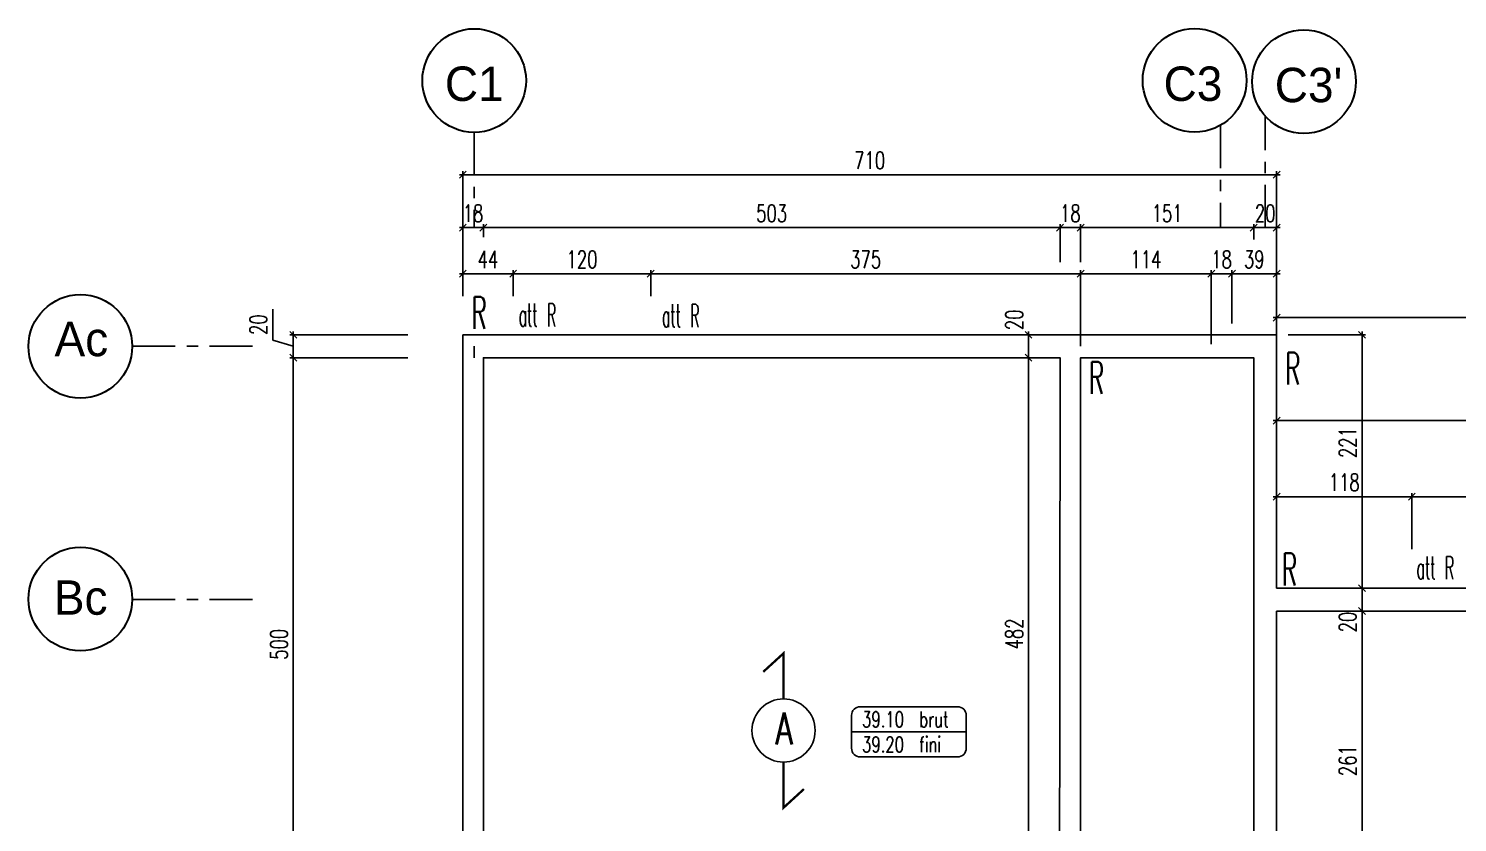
# Model space of a CAD drawing. Extents: x 307 to 786, y -197 to -94.
# Drawn here: x 313.41 to 325.88, y -162.48 to -155.56 of the extents above; entities that cross this region are included whole.
import ezdxf
from ezdxf.enums import TextEntityAlignment as Align

# ---------------------------------------------------------------- set-up
doc = ezdxf.new("R2010")
doc.units = 0
doc.header["$LTSCALE"] = 0.5
doc.header["$MEASUREMENT"] = 0
doc.linetypes.add('AXES2', pattern=[1.125, 0.75, -0.125, 0.125, -0.125])
doc.layers.get('DEFPOINTS').update_dxf_attribs({"linetype": 'CONTINUOUS'})
for name, color, linetype in [('A05-AXES', 13, 'AXES2'), ('A19-COTATIONS', 146, 'CONTINUOUS'), ('AXES', 6, 'AXES2'), ('COTATION', 7, 'CONTINUOUS'), ('HABILLAGE', 7, 'CONTINUOUS'), ('MURS', 3, 'CONTINUOUS'), ('PLANCHER', 7, 'CONTINUOUS'), ('REPERE-RAID', 4, 'CONTINUOUS')]:
    doc.layers.add(name, color=color, linetype=linetype)
doc.styles.add('CGotH', font='GOTHIC.TTF')
doc.styles.add('ROMANS8', font='romans.shx', dxfattribs={"width": 0.7})
doc.styles.get("Standard").update_dxf_attribs({"font": 'txt.shx'})
doc.dimstyles.new('COT50 cm', dxfattribs={"dimtxt": 0.15, "dimasz": 0.06, "dimexe": 0.03, "dimexo": 0.1, "dimgap": 0.05, "dimtad": 1, "dimdec": 0, "dimlfac": 100, "dimzin": 0, "dimdsep": 46, "dimtxsty": 'ROMANS8', "dimblk1": 'OBLIQUE', "dimblk2": 'OBLIQUE', "dimsah": 1, "dimcen": 0.03, "dimdle": 0.03, "dimclrt": 1, "dimadec": 0, "dimazin": 0, "dimtfac": 1, "dimtdec": 0, "dimtmove": 0, "dimatfit": 3, "dimfxl": 1, "dimfxlon": 1, "dimtolj": 1, "dimtzin": 0, "dimlwd": -1, "dimlwe": -1, "dimarcsym": 0})

# ---------------------------------------------------------------- blocks, each defined once
blk = doc.blocks.new('139')
at = {"layer": 'HABILLAGE', "color": 7}
blk.add_line((-0.665, 0), (0.665, 0), dxfattribs=at)
at = {"layer": 'HABILLAGE'}
blk.add_lwpolyline([(-0.565, -0.291), (0.565, -0.291, 0.414214), (0.665, -0.191), (0.665, 0.191, 0.414214), (0.565, 0.291), (-0.565, 0.291, 0.414214), (-0.665, 0.191), (-0.665, -0.191, 0.414214)], format="xyb", close=True, dxfattribs=at)
at = {"layer": 'HABILLAGE', "color": 1, "width": 0.7}
for s, p in [('brut', (0.121, 0.054)), ('fini', (0.121, -0.237))]:
    blk.add_text(s, height=0.18, dxfattribs=at).set_placement(p)
for tag, p in [('NIVBRUT', (-0.543, 0.054)), ('NIVFINI', (-0.543, -0.237))]:
    blk.add_attdef(tag, p, '', height=0.18, dxfattribs=at)
blk = doc.blocks.new('_Oblique')
at = {"layer": 'COTATION', "color": 0, "lineweight": -2}
blk.add_line((-0.5, -0.5), (0.5, 0.5), dxfattribs=at)
blk = doc.blocks.new('*D807')
at = {"layer": 'COTATION', "color": 0, "transparency": 16777216}
for p, q in [((317.17, -157.296), (317.409, -157.296)), ((317.2, -157.596), (317.2, -157.266)), ((317.379, -157.379), (317.379, -157.266))]:
    blk.add_line(p, q, dxfattribs=at)
at = {"layer": 'DEFPOINTS', "color": 0, "transparency": 16777216}
for p in [(317.379, -157.296), (317.379, -157.479), (317.2, -158.231)]:
    blk.add_point(p, dxfattribs=at)
at = {"layer": 'COTATION', "color": 0, "transparency": 16777216, "xscale": 0.06, "yscale": 0.06, "zscale": 0.06, "rotation": 180}
blk.add_blockref('_Oblique', (317.2, -157.296), dxfattribs=at)
at = {"layer": 'COTATION', "color": 0, "transparency": 16777216, "xscale": 0.06, "yscale": 0.06, "zscale": 0.06}
blk.add_blockref('_Oblique', (317.379, -157.296), dxfattribs=at)
at = {"layer": 'COTATION', "color": 1, "transparency": 16777216, "insert": (317.289, -157.171), "char_height": 0.15, "attachment_point": 5, "style": 'ROMANS8'}
blk.add_mtext('\\A1;18', dxfattribs=at)
blk = doc.blocks.new('*D808')
at = {"layer": 'COTATION', "color": 0, "transparency": 16777216}
for p, q in [((317.349, -157.296), (322.44, -157.296)), ((317.379, -157.379), (317.379, -157.266)), ((322.41, -157.596), (322.41, -157.266))]:
    blk.add_line(p, q, dxfattribs=at)
at = {"layer": 'DEFPOINTS', "color": 0, "transparency": 16777216}
for p in [(322.41, -157.296), (317.379, -157.479), (322.41, -158.431)]:
    blk.add_point(p, dxfattribs=at)
at = {"layer": 'COTATION', "color": 0, "transparency": 16777216, "xscale": 0.06, "yscale": 0.06, "zscale": 0.06, "rotation": 180}
blk.add_blockref('_Oblique', (317.379, -157.296), dxfattribs=at)
at = {"layer": 'COTATION', "color": 0, "transparency": 16777216, "xscale": 0.06, "yscale": 0.06, "zscale": 0.06}
blk.add_blockref('_Oblique', (322.41, -157.296), dxfattribs=at)
at = {"layer": 'COTATION', "color": 1, "transparency": 16777216, "insert": (319.894, -157.171), "char_height": 0.15, "attachment_point": 5, "style": 'ROMANS8'}
blk.add_mtext('\\A1;503', dxfattribs=at)
blk = doc.blocks.new('*D809')
at = {"layer": 'COTATION', "color": 0, "transparency": 16777216}
for p, q in [((322.38, -157.296), (322.619, -157.296)), ((322.41, -157.596), (322.41, -157.266)), ((322.589, -157.596), (322.589, -157.266))]:
    blk.add_line(p, q, dxfattribs=at)
at = {"layer": 'DEFPOINTS', "color": 0, "transparency": 16777216}
for p in [(322.589, -157.296), (322.41, -158.431), (322.589, -158.431)]:
    blk.add_point(p, dxfattribs=at)
at = {"layer": 'COTATION', "color": 0, "transparency": 16777216, "xscale": 0.06, "yscale": 0.06, "zscale": 0.06, "rotation": 180}
blk.add_blockref('_Oblique', (322.41, -157.296), dxfattribs=at)
at = {"layer": 'COTATION', "color": 0, "transparency": 16777216, "xscale": 0.06, "yscale": 0.06, "zscale": 0.06}
blk.add_blockref('_Oblique', (322.589, -157.296), dxfattribs=at)
at = {"layer": 'COTATION', "color": 1, "transparency": 16777216, "insert": (322.499, -157.171), "char_height": 0.15, "attachment_point": 5, "style": 'ROMANS8'}
blk.add_mtext('\\A1;18', dxfattribs=at)
blk = doc.blocks.new('*D810')
at = {"layer": 'COTATION', "color": 0, "transparency": 16777216}
for p, q in [((322.559, -157.296), (324.129, -157.296)), ((322.589, -157.596), (322.589, -157.266)), ((324.099, -157.398), (324.099, -157.266))]:
    blk.add_line(p, q, dxfattribs=at)
at = {"layer": 'DEFPOINTS', "color": 0, "transparency": 16777216}
for p in [(324.099, -157.296), (324.099, -157.498), (322.589, -158.431)]:
    blk.add_point(p, dxfattribs=at)
at = {"layer": 'COTATION', "color": 0, "transparency": 16777216, "xscale": 0.06, "yscale": 0.06, "zscale": 0.06, "rotation": 180}
blk.add_blockref('_Oblique', (322.589, -157.296), dxfattribs=at)
at = {"layer": 'COTATION', "color": 0, "transparency": 16777216, "xscale": 0.06, "yscale": 0.06, "zscale": 0.06}
blk.add_blockref('_Oblique', (324.099, -157.296), dxfattribs=at)
at = {"layer": 'COTATION', "color": 1, "transparency": 16777216, "insert": (323.344, -157.171), "char_height": 0.15, "attachment_point": 5, "style": 'ROMANS8'}
blk.add_mtext('\\A1;151', dxfattribs=at)
blk = doc.blocks.new('*D811')
at = {"layer": 'COTATION', "color": 0, "transparency": 16777216}
for p, q in [((324.069, -157.296), (324.329, -157.296)), ((324.099, -157.398), (324.099, -157.266)), ((324.299, -157.596), (324.299, -157.266))]:
    blk.add_line(p, q, dxfattribs=at)
at = {"layer": 'DEFPOINTS', "color": 0, "transparency": 16777216}
for p in [(324.299, -157.296), (324.099, -157.498), (324.299, -158.231)]:
    blk.add_point(p, dxfattribs=at)
at = {"layer": 'COTATION', "color": 0, "transparency": 16777216, "xscale": 0.06, "yscale": 0.06, "zscale": 0.06, "rotation": 180}
blk.add_blockref('_Oblique', (324.099, -157.296), dxfattribs=at)
at = {"layer": 'COTATION', "color": 0, "transparency": 16777216, "xscale": 0.06, "yscale": 0.06, "zscale": 0.06}
blk.add_blockref('_Oblique', (324.299, -157.296), dxfattribs=at)
at = {"layer": 'COTATION', "color": 1, "transparency": 16777216, "insert": (324.199, -157.171), "char_height": 0.15, "attachment_point": 5, "style": 'ROMANS8'}
blk.add_mtext('\\A1;20', dxfattribs=at)
blk = doc.blocks.new('*D812')
at = {"layer": 'COTATION', "color": 0, "transparency": 16777216}
for p, q in [((324.269, -158.979), (330.209, -158.979)), ((324.299, -159.814), (324.299, -158.949)), ((330.179, -159.279), (330.179, -158.949))]:
    blk.add_line(p, q, dxfattribs=at)
at = {"layer": 'DEFPOINTS', "color": 0, "transparency": 16777216}
for p in [(330.179, -158.979), (330.179, -159.379), (324.299, -159.914)]:
    blk.add_point(p, dxfattribs=at)
at = {"layer": 'COTATION', "color": 0, "transparency": 16777216, "xscale": 0.06, "yscale": 0.06, "zscale": 0.06, "rotation": 180}
blk.add_blockref('_Oblique', (324.299, -158.979), dxfattribs=at)
at = {"layer": 'COTATION', "color": 0, "transparency": 16777216, "xscale": 0.06, "yscale": 0.06, "zscale": 0.06}
blk.add_blockref('_Oblique', (330.179, -158.979), dxfattribs=at)
at = {"layer": 'COTATION', "color": 1, "transparency": 16777216, "insert": (327.239, -158.854), "char_height": 0.15, "attachment_point": 5, "style": 'ROMANS8'}
blk.add_mtext('\\A1;588', dxfattribs=at)
blk = doc.blocks.new('*D864')
at = {"layer": 'COTATION', "color": 0, "transparency": 16777216}
for p, q in [((323.729, -158.311), (323.729, -157.668)), ((323.909, -158.131), (323.909, -157.668)), ((323.699, -157.698), (323.939, -157.698))]:
    blk.add_line(p, q, dxfattribs=at)
at = {"layer": 'DEFPOINTS', "color": 0, "transparency": 16777216}
for p in [(323.909, -157.698), (323.909, -158.231), (323.729, -158.411)]:
    blk.add_point(p, dxfattribs=at)
at = {"layer": 'COTATION', "color": 0, "transparency": 16777216, "xscale": 0.06, "yscale": 0.06, "zscale": 0.06, "rotation": 180}
blk.add_blockref('_Oblique', (323.729, -157.698), dxfattribs=at)
at = {"layer": 'COTATION', "color": 0, "transparency": 16777216, "xscale": 0.06, "yscale": 0.06, "zscale": 0.06}
blk.add_blockref('_Oblique', (323.909, -157.698), dxfattribs=at)
at = {"layer": 'COTATION', "color": 1, "transparency": 16777216, "insert": (323.819, -157.573), "char_height": 0.15, "attachment_point": 5, "style": 'ROMANS8'}
blk.add_mtext('\\A1;18', dxfattribs=at)
blk = doc.blocks.new('*D865')
at = {"layer": 'COTATION', "color": 0, "transparency": 16777216}
for p, q in [((323.909, -158.131), (323.909, -157.668)), ((324.299, -158.131), (324.299, -157.668)), ((323.879, -157.698), (324.329, -157.698))]:
    blk.add_line(p, q, dxfattribs=at)
at = {"layer": 'DEFPOINTS', "color": 0, "transparency": 16777216}
for p in [(324.299, -157.698), (323.909, -158.231), (324.299, -158.231)]:
    blk.add_point(p, dxfattribs=at)
at = {"layer": 'COTATION', "color": 0, "transparency": 16777216, "xscale": 0.06, "yscale": 0.06, "zscale": 0.06, "rotation": 180}
blk.add_blockref('_Oblique', (323.909, -157.698), dxfattribs=at)
at = {"layer": 'COTATION', "color": 0, "transparency": 16777216, "xscale": 0.06, "yscale": 0.06, "zscale": 0.06}
blk.add_blockref('_Oblique', (324.299, -157.698), dxfattribs=at)
at = {"layer": 'COTATION', "color": 1, "transparency": 16777216, "insert": (324.104, -157.573), "char_height": 0.15, "attachment_point": 5, "style": 'ROMANS8'}
blk.add_mtext('\\A1;39', dxfattribs=at)
blk = doc.blocks.new('*D866')
at = {"layer": 'COTATION', "color": 0, "transparency": 16777216}
for p, q in [((324.269, -159.643), (325.509, -159.643)), ((324.299, -160.004), (324.299, -159.613)), ((325.479, -160.102), (325.479, -159.613))]:
    blk.add_line(p, q, dxfattribs=at)
at = {"layer": 'DEFPOINTS', "color": 0, "transparency": 16777216}
for p in [(325.479, -159.643), (324.299, -160.104), (325.479, -160.202)]:
    blk.add_point(p, dxfattribs=at)
at = {"layer": 'COTATION', "color": 0, "transparency": 16777216, "xscale": 0.06, "yscale": 0.06, "zscale": 0.06, "rotation": 180}
blk.add_blockref('_Oblique', (324.299, -159.643), dxfattribs=at)
at = {"layer": 'COTATION', "color": 0, "transparency": 16777216, "xscale": 0.06, "yscale": 0.06, "zscale": 0.06}
blk.add_blockref('_Oblique', (325.479, -159.643), dxfattribs=at)
at = {"layer": 'COTATION', "color": 1, "transparency": 16777216, "insert": (324.889, -159.518), "char_height": 0.15, "attachment_point": 5, "style": 'ROMANS8'}
blk.add_mtext('\\A1;118', dxfattribs=at)
blk = doc.blocks.new('*D867')
at = {"layer": 'COTATION', "color": 0, "transparency": 16777216}
for p, q in [((325.449, -159.643), (326.709, -159.643)), ((325.479, -160.102), (325.479, -159.613)), ((326.679, -160.103), (326.679, -159.613))]:
    blk.add_line(p, q, dxfattribs=at)
at = {"layer": 'DEFPOINTS', "color": 0, "transparency": 16777216}
for p in [(326.679, -159.643), (325.479, -160.202), (326.679, -160.203)]:
    blk.add_point(p, dxfattribs=at)
at = {"layer": 'COTATION', "color": 0, "transparency": 16777216, "xscale": 0.06, "yscale": 0.06, "zscale": 0.06, "rotation": 180}
blk.add_blockref('_Oblique', (325.479, -159.643), dxfattribs=at)
at = {"layer": 'COTATION', "color": 0, "transparency": 16777216, "xscale": 0.06, "yscale": 0.06, "zscale": 0.06}
blk.add_blockref('_Oblique', (326.679, -159.643), dxfattribs=at)
at = {"layer": 'COTATION', "color": 1, "transparency": 16777216, "insert": (326.079, -159.518), "char_height": 0.15, "attachment_point": 5, "style": 'ROMANS8'}
blk.add_mtext('\\A1;120', dxfattribs=at)
blk = doc.blocks.new('*D875')
at = {"layer": 'COTATION', "color": 0, "transparency": 16777216}
for p, q in [((322.589, -158.331), (322.589, -157.668)), ((323.729, -158.131), (323.729, -157.668)), ((323.759, -157.698), (322.559, -157.698))]:
    blk.add_line(p, q, dxfattribs=at)
at = {"layer": 'DEFPOINTS', "color": 0, "transparency": 16777216}
for p in [(322.589, -157.698), (323.729, -158.231), (322.589, -158.431)]:
    blk.add_point(p, dxfattribs=at)
at = {"layer": 'COTATION', "color": 0, "transparency": 16777216, "xscale": 0.06, "yscale": 0.06, "zscale": 0.06, "rotation": 180}
blk.add_blockref('_Oblique', (322.589, -157.698), dxfattribs=at)
at = {"layer": 'COTATION', "color": 0, "transparency": 16777216, "xscale": 0.06, "yscale": 0.06, "zscale": 0.06}
blk.add_blockref('_Oblique', (323.729, -157.698), dxfattribs=at)
at = {"layer": 'COTATION', "color": 1, "transparency": 16777216, "insert": (323.159, -157.573), "char_height": 0.15, "attachment_point": 5, "style": 'ROMANS8'}
blk.add_mtext('\\A1;114', dxfattribs=at)
blk = doc.blocks.new('*D876')
at = {"layer": 'COTATION', "color": 0, "transparency": 16777216}
for p, q in [((317.2, -157.834), (317.2, -156.804)), ((324.299, -157.834), (324.299, -156.804)), ((317.17, -156.834), (324.329, -156.834))]:
    blk.add_line(p, q, dxfattribs=at)
at = {"layer": 'DEFPOINTS', "color": 0, "transparency": 16777216}
for p in [(324.299, -156.834), (317.2, -158.231), (324.299, -158.231)]:
    blk.add_point(p, dxfattribs=at)
at = {"layer": 'COTATION', "color": 0, "transparency": 16777216, "xscale": 0.06, "yscale": 0.06, "zscale": 0.06, "rotation": 180}
blk.add_blockref('_Oblique', (317.2, -156.834), dxfattribs=at)
at = {"layer": 'COTATION', "color": 0, "transparency": 16777216, "xscale": 0.06, "yscale": 0.06, "zscale": 0.06}
blk.add_blockref('_Oblique', (324.299, -156.834), dxfattribs=at)
at = {"layer": 'COTATION', "color": 1, "transparency": 16777216, "insert": (320.749, -156.709), "char_height": 0.15, "attachment_point": 5, "style": 'ROMANS8'}
blk.add_mtext('\\A1;710', dxfattribs=at)
blk = doc.blocks.new('*D877')
at = {"layer": 'COTATION', "color": 0, "transparency": 16777216}
for p, q in [((324.299, -158.646), (324.299, -158.051)), ((346.096, -159.081), (346.096, -158.051)), ((324.269, -158.081), (346.126, -158.081))]:
    blk.add_line(p, q, dxfattribs=at)
at = {"layer": 'DEFPOINTS', "color": 0, "transparency": 16777216}
for p in [(346.096, -158.081), (324.299, -158.746), (346.096, -160.441)]:
    blk.add_point(p, dxfattribs=at)
at = {"layer": 'COTATION', "color": 0, "transparency": 16777216, "xscale": 0.06, "yscale": 0.06, "zscale": 0.06, "rotation": 180}
blk.add_blockref('_Oblique', (324.299, -158.081), dxfattribs=at)
at = {"layer": 'COTATION', "color": 0, "transparency": 16777216, "xscale": 0.06, "yscale": 0.06, "zscale": 0.06}
blk.add_blockref('_Oblique', (346.096, -158.081), dxfattribs=at)
at = {"layer": 'COTATION', "color": 1, "transparency": 16777216, "insert": (335.197, -157.956), "char_height": 0.15, "attachment_point": 5, "style": 'ROMANS8'}
blk.add_mtext('\\A1;2180', dxfattribs=at)
blk = doc.blocks.new('*D886')
at = {"layer": 'COTATION', "color": 0, "transparency": 16777216}
for p, q in [((318.839, -157.893), (318.839, -157.668)), ((322.589, -158.331), (322.589, -157.668)), ((322.619, -157.698), (318.809, -157.698))]:
    blk.add_line(p, q, dxfattribs=at)
at = {"layer": 'DEFPOINTS', "color": 0, "transparency": 16777216}
for p in [(318.839, -157.698), (318.839, -157.993), (322.589, -158.431)]:
    blk.add_point(p, dxfattribs=at)
at = {"layer": 'COTATION', "color": 0, "transparency": 16777216, "xscale": 0.06, "yscale": 0.06, "zscale": 0.06, "rotation": 180}
blk.add_blockref('_Oblique', (318.839, -157.698), dxfattribs=at)
at = {"layer": 'COTATION', "color": 0, "transparency": 16777216, "xscale": 0.06, "yscale": 0.06, "zscale": 0.06}
blk.add_blockref('_Oblique', (322.589, -157.698), dxfattribs=at)
at = {"layer": 'COTATION', "color": 1, "transparency": 16777216, "insert": (320.714, -157.573), "char_height": 0.15, "attachment_point": 5, "style": 'ROMANS8'}
blk.add_mtext('\\A1;375', dxfattribs=at)
blk = doc.blocks.new('*D887')
at = {"layer": 'COTATION', "color": 0, "transparency": 16777216}
for p, q in [((317.639, -157.893), (317.639, -157.668)), ((318.839, -157.893), (318.839, -157.668)), ((318.869, -157.698), (317.609, -157.698))]:
    blk.add_line(p, q, dxfattribs=at)
at = {"layer": 'DEFPOINTS', "color": 0, "transparency": 16777216}
for p in [(317.639, -157.698), (317.639, -157.993), (318.839, -157.993)]:
    blk.add_point(p, dxfattribs=at)
at = {"layer": 'COTATION', "color": 0, "transparency": 16777216, "xscale": 0.06, "yscale": 0.06, "zscale": 0.06, "rotation": 180}
blk.add_blockref('_Oblique', (317.639, -157.698), dxfattribs=at)
at = {"layer": 'COTATION', "color": 0, "transparency": 16777216, "xscale": 0.06, "yscale": 0.06, "zscale": 0.06}
blk.add_blockref('_Oblique', (318.839, -157.698), dxfattribs=at)
at = {"layer": 'COTATION', "color": 1, "transparency": 16777216, "insert": (318.239, -157.573), "char_height": 0.15, "attachment_point": 5, "style": 'ROMANS8'}
blk.add_mtext('\\A1;120', dxfattribs=at)
blk = doc.blocks.new('*D888')
at = {"layer": 'COTATION', "color": 0, "transparency": 16777216}
for p, q in [((317.2, -157.893), (317.2, -157.668)), ((317.639, -157.893), (317.639, -157.668)), ((317.669, -157.698), (317.17, -157.698))]:
    blk.add_line(p, q, dxfattribs=at)
at = {"layer": 'DEFPOINTS', "color": 0, "transparency": 16777216}
for p in [(317.2, -157.698), (317.2, -157.993), (317.639, -157.993)]:
    blk.add_point(p, dxfattribs=at)
at = {"layer": 'COTATION', "color": 0, "transparency": 16777216, "xscale": 0.06, "yscale": 0.06, "zscale": 0.06, "rotation": 180}
blk.add_blockref('_Oblique', (317.2, -157.698), dxfattribs=at)
at = {"layer": 'COTATION', "color": 0, "transparency": 16777216, "xscale": 0.06, "yscale": 0.06, "zscale": 0.06}
blk.add_blockref('_Oblique', (317.639, -157.698), dxfattribs=at)
at = {"layer": 'COTATION', "color": 1, "transparency": 16777216, "insert": (317.419, -157.573), "char_height": 0.15, "attachment_point": 5, "style": 'ROMANS8'}
blk.add_mtext('\\A1;44', dxfattribs=at)
blk = doc.blocks.new('*D909')
at = {"layer": 'COTATION', "color": 0, "transparency": 16777216}
for p, q in [((315.721, -163.46), (315.721, -158.401)), ((316.721, -158.431), (315.691, -158.431)), ((316.721, -163.43), (315.691, -163.43))]:
    blk.add_line(p, q, dxfattribs=at)
at = {"layer": 'DEFPOINTS', "color": 0, "transparency": 16777216}
for p in [(315.721, -158.431), (317.379, -158.431), (317.2, -163.43)]:
    blk.add_point(p, dxfattribs=at)
at = {"layer": 'COTATION', "color": 0, "transparency": 16777216, "xscale": 0.06, "yscale": 0.06, "zscale": 0.06}
for p, rotation in [((315.721, -158.431), 90), ((315.721, -163.43), 270)]:
    blk.add_blockref('_Oblique', p, dxfattribs=dict(at, rotation=rotation))
at = {"layer": 'COTATION', "color": 1, "transparency": 16777216, "insert": (315.596, -160.931), "char_height": 0.15, "attachment_point": 5, "rotation": 90, "style": 'ROMANS8'}
blk.add_mtext('\\A1;500', dxfattribs=at)
blk = doc.blocks.new('*D910')
at = {"layer": 'COTATION', "color": 0, "transparency": 16777216}
for p, q in [((315.541, -158.277), (315.541, -158.007)), ((315.721, -158.331), (315.541, -158.277)), ((316.721, -158.231), (315.691, -158.231)), ((315.721, -158.461), (315.721, -158.201)), ((316.721, -158.431), (315.691, -158.431))]:
    blk.add_line(p, q, dxfattribs=at)
at = {"layer": 'DEFPOINTS', "color": 0, "transparency": 16777216}
for p in [(315.721, -158.231), (317.2, -158.231), (317.379, -158.431)]:
    blk.add_point(p, dxfattribs=at)
at = {"layer": 'COTATION', "color": 0, "transparency": 16777216, "xscale": 0.06, "yscale": 0.06, "zscale": 0.06}
for p, rotation in [((315.721, -158.231), 90), ((315.721, -158.431), 270)]:
    blk.add_blockref('_Oblique', p, dxfattribs=dict(at, rotation=rotation))
at = {"layer": 'COTATION', "color": 1, "transparency": 16777216, "insert": (315.416, -158.142), "char_height": 0.15, "attachment_point": 5, "rotation": 90, "style": 'ROMANS8'}
blk.add_mtext('\\A1;20', dxfattribs=at)
blk = doc.blocks.new('*D913')
at = {"layer": 'COTATION', "color": 0, "transparency": 16777216}
for p, q in [((322.135, -163.281), (322.135, -158.401)), ((322.31, -158.431), (322.105, -158.431)), ((322.489, -163.251), (322.105, -163.251))]:
    blk.add_line(p, q, dxfattribs=at)
at = {"layer": 'DEFPOINTS', "color": 0, "transparency": 16777216}
for p in [(322.135, -158.431), (322.41, -158.431), (322.589, -163.251)]:
    blk.add_point(p, dxfattribs=at)
at = {"layer": 'COTATION', "color": 0, "transparency": 16777216, "xscale": 0.06, "yscale": 0.06, "zscale": 0.06}
for p, rotation in [((322.135, -158.431), 90), ((322.135, -163.251), 270)]:
    blk.add_blockref('_Oblique', p, dxfattribs=dict(at, rotation=rotation))
at = {"layer": 'COTATION', "color": 1, "transparency": 16777216, "insert": (322.01, -160.841), "char_height": 0.15, "attachment_point": 5, "rotation": 90, "style": 'ROMANS8'}
blk.add_mtext('\\A1;482', dxfattribs=at)
blk = doc.blocks.new('*D914')
at = {"layer": 'COTATION', "color": 0, "transparency": 16777216}
for p, q in [((322.286, -158.231), (322.105, -158.231)), ((322.135, -158.461), (322.135, -158.201)), ((322.31, -158.431), (322.105, -158.431))]:
    blk.add_line(p, q, dxfattribs=at)
at = {"layer": 'DEFPOINTS', "color": 0, "transparency": 16777216}
for p in [(322.135, -158.231), (322.386, -158.231), (322.41, -158.431)]:
    blk.add_point(p, dxfattribs=at)
at = {"layer": 'COTATION', "color": 0, "transparency": 16777216, "xscale": 0.06, "yscale": 0.06, "zscale": 0.06}
for p, rotation in [((322.135, -158.231), 90), ((322.135, -158.431), 270)]:
    blk.add_blockref('_Oblique', p, dxfattribs=dict(at, rotation=rotation))
at = {"layer": 'COTATION', "color": 1, "transparency": 16777216, "insert": (322.01, -158.1), "char_height": 0.15, "attachment_point": 5, "rotation": 90, "style": 'ROMANS8'}
blk.add_mtext('\\A1;20', dxfattribs=at)
blk = doc.blocks.new('*D944')
at = {"layer": 'COTATION', "color": 0, "transparency": 16777216}
for p, q in [((324.672, -160.641), (325.074, -160.641)), ((325.044, -163.282), (325.044, -160.611)), ((324.399, -163.252), (325.074, -163.252))]:
    blk.add_line(p, q, dxfattribs=at)
at = {"layer": 'DEFPOINTS', "color": 0, "transparency": 16777216}
for p in [(324.572, -160.641), (325.044, -160.641), (324.299, -163.252)]:
    blk.add_point(p, dxfattribs=at)
at = {"layer": 'COTATION', "color": 0, "transparency": 16777216, "xscale": 0.06, "yscale": 0.06, "zscale": 0.06}
for p, rotation in [((325.044, -160.641), 90), ((325.044, -163.252), 270)]:
    blk.add_blockref('_Oblique', p, dxfattribs=dict(at, rotation=rotation))
at = {"layer": 'COTATION', "color": 1, "transparency": 16777216, "insert": (324.919, -161.946), "char_height": 0.15, "attachment_point": 5, "rotation": 90, "style": 'ROMANS8'}
blk.add_mtext('\\A1;261', dxfattribs=at)
blk = doc.blocks.new('*D945')
at = {"layer": 'COTATION', "color": 0, "transparency": 16777216}
for p, q in [((325.044, -160.671), (325.044, -160.411)), ((324.718, -160.441), (325.074, -160.441)), ((324.672, -160.641), (325.074, -160.641))]:
    blk.add_line(p, q, dxfattribs=at)
at = {"layer": 'DEFPOINTS', "color": 0, "transparency": 16777216}
for p in [(324.618, -160.441), (325.044, -160.441), (324.572, -160.641)]:
    blk.add_point(p, dxfattribs=at)
at = {"layer": 'COTATION', "color": 0, "transparency": 16777216, "xscale": 0.06, "yscale": 0.06, "zscale": 0.06}
for p, rotation in [((325.044, -160.441), 90), ((325.044, -160.641), 270)]:
    blk.add_blockref('_Oblique', p, dxfattribs=dict(at, rotation=rotation))
at = {"layer": 'COTATION', "color": 1, "transparency": 16777216, "insert": (324.919, -160.737), "char_height": 0.15, "attachment_point": 5, "rotation": 90, "style": 'ROMANS8'}
blk.add_mtext('\\A1;20', dxfattribs=at)
blk = doc.blocks.new('*D946')
at = {"layer": 'COTATION', "color": 0, "transparency": 16777216}
for p, q in [((324.399, -158.231), (325.074, -158.231)), ((325.044, -160.471), (325.044, -158.201)), ((324.718, -160.441), (325.074, -160.441))]:
    blk.add_line(p, q, dxfattribs=at)
at = {"layer": 'DEFPOINTS', "color": 0, "transparency": 16777216}
for p in [(324.299, -158.231), (325.044, -158.231), (324.618, -160.441)]:
    blk.add_point(p, dxfattribs=at)
at = {"layer": 'COTATION', "color": 0, "transparency": 16777216, "xscale": 0.06, "yscale": 0.06, "zscale": 0.06}
for p, rotation in [((325.044, -158.231), 90), ((325.044, -160.441), 270)]:
    blk.add_blockref('_Oblique', p, dxfattribs=dict(at, rotation=rotation))
at = {"layer": 'COTATION', "color": 1, "transparency": 16777216, "insert": (324.919, -159.171), "char_height": 0.15, "attachment_point": 5, "rotation": 90, "style": 'ROMANS8'}
blk.add_mtext('\\A1;221', dxfattribs=at)

msp = doc.modelspace()

# ---------------------------------------------------------------- linework, layer by layer
at = {"layer": 'A05-AXES', "ltscale": 5}
msp.add_line((317.299, -158.4313), (317.299, -158.3313), dxfattribs=at)
at = {"layer": 'A19-COTATIONS', "color": 242, "lineweight": 30, "ltscale": 10, "true_color": 0xcd2027}
for centre in [(317.299, -156.0126), (323.5832, -156.0113), (324.5376, -156.0222), (313.8636, -158.3313), (313.8636, -160.5363)]:
    msp.add_circle(centre, 0.4522, dxfattribs=at)
at = {"layer": 'AXES', "color": 1}
for p, q in [((323.809, -156.4031), (323.809, -157.296)), ((324.199, -157.296), (324.199, -156.3219)), ((317.299, -156.4648), (317.299, -157.296)), ((314.3158, -158.3313), (315.4423, -158.3313)), ((314.3158, -160.5413), (315.4423, -160.5413))]:
    msp.add_line(p, q, dxfattribs=at)
at = {"layer": 'MURS'}
msp.add_line((346.0959, -160.4413), (324.299, -160.4413), dxfattribs=at)
for points in [[(324.299, -160.6413), (324.299, -163.6413), (324.0993, -163.6413), (324.0993, -163.4315), (324.0493, -163.4315), (324.0493, -163.2515), (324.0993, -163.2515), (324.0993, -158.4313), (322.5893, -158.4313), (322.5893, -163.2515), (322.8943, -163.2515), (322.8943, -163.4315), (322.4063, -163.4315), (322.4095, -158.4313), (317.3792, -158.4313), (317.3792, -163.4315), (317.1999, -163.4304), (317.1999, -158.2313), (324.299, -158.2313), (324.2993, -160.4413)], [(324.299, -160.6413), (330.1793, -160.6413), (330.1793, -166.1413), (330.3593, -166.1413), (330.3593, -160.6413), (332.9326, -160.6413), (332.9326, -166.1413), (333.1126, -166.1413), (333.1126, -160.6413)]]:
    msp.add_lwpolyline(points, dxfattribs=at)
at = {"layer": 'PLANCHER', "color": 1, "const_width": 0.02}
for points in [[(319.9976, -161.4072), (319.9976, -161.0091), (319.8204, -161.1714)], [(319.9976, -161.9585), (319.9976, -162.3566), (320.1748, -162.1943)]]:
    msp.add_lwpolyline(points, dxfattribs=at)
at = {"layer": 'PLANCHER', "color": 1}
msp.add_circle((319.9976, -161.6828), 0.2757, dxfattribs=at)

# ---------------------------------------------------------------- block references
at = {"layer": 'HABILLAGE', "color": 1, "xscale": 0.7521624, "yscale": 0.7521624, "zscale": 0.7521624}
msp.add_blockref('139', (321.0909, -161.6944), dxfattribs=at).add_auto_attribs({'NIVBRUT': '39.10', 'NIVFINI': '39.20'})

# ---------------------------------------------------------------- texts
at = {"layer": 'A05-AXES', "color": 1, "ltscale": 0.5, "char_height": 0.3, "attachment_point": 2, "rotation": 0.00168, "line_spacing_factor": 1.032839, "style": 'CGotH'}
for s, insert, width in [('C1', (317.2991, -155.8903), 0.3408), ('C3', (323.5691, -155.8903), 0.3408), ("C3'", (324.5776, -155.9012), 0.3408), ('Ac', (313.8718, -158.1175), 0.384), ('Bc', (313.8661, -160.373), 0.384)]:
    msp.add_mtext(s, dxfattribs=dict(at, insert=insert, width=width))
at = {"layer": 'PLANCHER', "color": 1, "width": 0.7}
msp.add_text('A', height=0.28, dxfattribs=at).set_placement((320.004, -161.6663), align=Align.MIDDLE)
at = {"layer": 'REPERE-RAID', "color": 4}
for s, height, width, p in [('R', 0.28, 0.519, (317.2757, -158.1781)), ('att R', 0.2, 0.45, (317.6872, -158.159)), ('att R', 0.2, 0.45, (318.9375, -158.1647)), ('R', 0.28, 0.519, (324.3741, -158.6653)), ('R', 0.28, 0.519, (322.6625, -158.7455)), ('R', 0.28, 0.519, (324.347, -160.4168)), ('att R', 0.2, 0.45, (325.5204, -160.364))]:
    msp.add_text(s, height=height, dxfattribs=dict(at, width=width)).set_placement(p)

# ---------------------------------------------------------------- dimensions: what is measured, and where the dimension line sits
at = {"layer": 'COTATION'}
for base, p1, p2, picture, middle in [((324.299, -156.8339), (317.1999, -158.2313), (324.299, -158.2313), '*D876', (320.7494, -156.7089)), ((346.0959, -158.0813), (324.299, -158.7455), (346.0959, -160.4413), '*D877', (335.1975, -157.9563)), ((325.479, -159.643), (324.2992, -160.1044), (325.479, -160.2024), '*D866', (324.8891, -159.518))]:
    dim = msp.add_linear_dim(base=base, p1=p1, p2=p2, dimstyle='COT50 cm', dxfattribs=at)
    dim.commit()
    dim.dimension.update_dxf_attribs({"geometry": picture, "text_midpoint": middle})
for base, p1, p2, override, picture, middle in [((317.3792, -157.296), (317.1996, -158.2313), (317.3792, -157.479), {"dimfxl": 0.3, "dimfxlon": 1}, '*D807', (317.2894, -157.296)), ((322.5893, -157.296), (322.4095, -158.4313), (322.5893, -158.4313), {"dimtmove": 1, "dimfxl": 0.3, "dimfxlon": 1}, '*D809', (322.4994, -157.296)), ((324.299, -157.296), (324.0993, -157.4983), (324.299, -158.2313), {"dimtmove": 1, "dimfxl": 0.3, "dimfxlon": 1}, '*D811', (324.1991, -157.296)), ((323.909, -157.6983), (323.729, -158.4113), (323.909, -158.2313), {"dimtmove": 1}, '*D864', (323.819, -157.6983))]:
    dim = msp.add_linear_dim(base=base, p1=p1, p2=p2, dimstyle='COT50 cm', override=override, dxfattribs=at)
    dim.commit()
    dim.dimension.update_dxf_attribs({"geometry": picture, "text_midpoint": middle, "dimtype": 160})
for base, p1, p2, override, picture, middle in [((322.4095, -157.296), (317.3792, -157.479), (322.4095, -158.4313), {"dimtmove": 1, "dimfxl": 0.3, "dimfxlon": 1}, '*D808', (319.8944, -157.171)), ((324.0993, -157.296), (322.5893, -158.4313), (324.0993, -157.4983), {"dimtmove": 1, "dimfxl": 0.3, "dimfxlon": 1}, '*D810', (323.3443, -157.171)), ((317.1999, -157.6983), (317.639, -157.9932), (317.1999, -157.9932), {"dimtmove": 1}, '*D888', (317.4194, -157.5733)), ((317.639, -157.6983), (318.8389, -157.9932), (317.639, -157.9932), {"dimtmove": 1}, '*D887', (318.2389, -157.5733)), ((318.8389, -157.6983), (322.5893, -158.4313), (318.8389, -157.9932), {"dimtmove": 1}, '*D886', (320.7141, -157.5733)), ((322.5893, -157.6983), (323.729, -158.2313), (322.5893, -158.4313), {"dimtmove": 1}, '*D875', (323.1591, -157.5733)), ((324.299, -157.6983), (323.909, -158.2313), (324.299, -158.2312), {"dimtmove": 1}, '*D865', (324.104, -157.5733)), ((330.179, -158.9791), (324.299, -159.9143), (330.179, -159.3788), {"dimtmove": 1}, '*D812', (327.239, -158.8541)), ((326.6789, -159.643), (325.479, -160.2024), (326.6789, -160.2032), {"dimtmove": 1}, '*D867', (326.0789, -159.518))]:
    dim = msp.add_linear_dim(base=base, p1=p1, p2=p2, dimstyle='COT50 cm', override=override, dxfattribs=at)
    dim.commit()
    dim.dimension.update_dxf_attribs({"geometry": picture, "text_midpoint": middle})
for base, p1, p2, picture, middle in [((315.7211, -158.2313), (317.3792, -158.4313), (317.1996, -158.2313), '*D910', (315.4161, -158.2273)), ((315.7211, -158.4313), (317.1999, -163.4304), (317.3792, -158.4313), '*D909', (315.5961, -160.9308)), ((322.1351, -158.4313), (322.5893, -163.2515), (322.4095, -158.4313), '*D913', (322.0101, -160.8414)), ((325.0443, -160.6413), (324.2991, -163.2515), (324.572, -160.6413), '*D944', (324.9193, -161.9464))]:
    dim = msp.add_linear_dim(base=base, p1=p1, p2=p2, angle=90, dimstyle='COT50 cm', override={"dimtmove": 1}, dxfattribs=at)
    dim.commit()
    dim.dimension.update_dxf_attribs({"geometry": picture, "text_midpoint": middle})
for base, p1, p2, picture, middle in [((322.1351, -158.2313), (322.4095, -158.4313), (322.3861, -158.2313), '*D914', (322.1351, -158.0999)), ((325.0443, -158.2313), (324.6175, -160.4413), (324.299, -158.2313), '*D946', (325.0443, -159.1712)), ((325.0443, -160.4413), (324.572, -160.6413), (324.6175, -160.4413), '*D945', (325.0443, -160.7369))]:
    dim = msp.add_linear_dim(base=base, p1=p1, p2=p2, angle=90, dimstyle='COT50 cm', override={"dimtmove": 1}, dxfattribs=at)
    dim.commit()
    dim.dimension.update_dxf_attribs({"geometry": picture, "text_midpoint": middle, "dimtype": 160})

doc.saveas('drawing.dxf')
